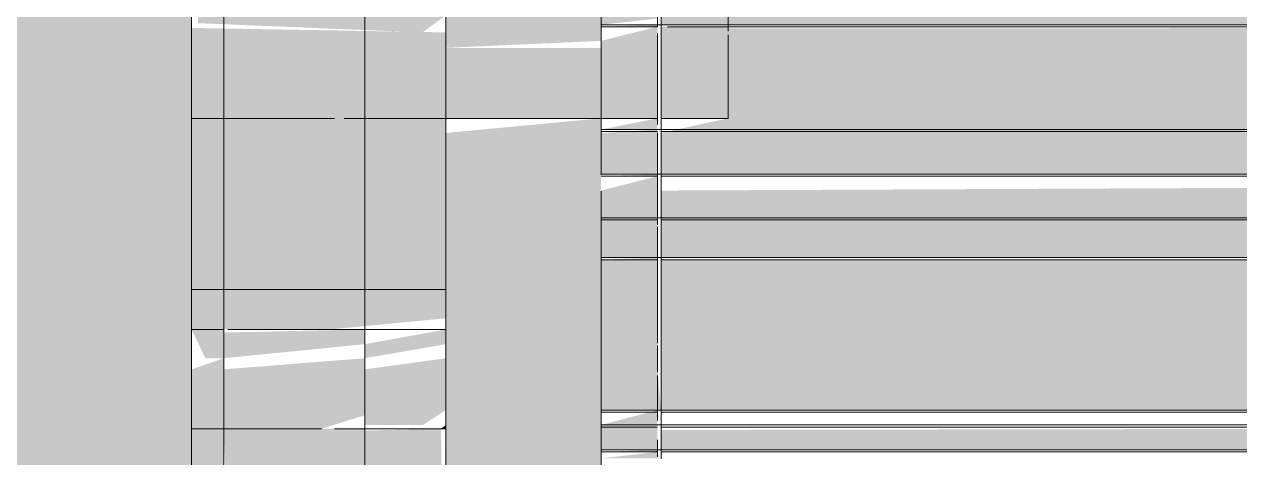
# Model space of a CAD drawing. Header units: metres. Extents: x 147 to 427, y -16 to 162.
# Drawn here: x 201.7562 to 201.79928, y 0.07047 to 0.08583 of the extents above; entities that cross this region are included whole.
import ezdxf

# ---------------------------------------------------------------- set-up
doc = ezdxf.new("R2010")
doc.units = ezdxf.units.M
doc.layers.add('P-SANR-FIXT', color=7, linetype='Continuous', lineweight=5)

# ---------------------------------------------------------------- blocks, each defined once
blk = doc.blocks.new('Bomba Jacuzzi1 - 15B-T 1_1_2CV TRIF_220_380V _1 1_2CV_-2414014-FF')
at = {"layer": 'P-SANR-FIXT', "lineweight": 15, "true_color": 0x181818, "transparency": 33554598}
for points in [[(96.305271, 0.046422), (96.32051, 0.05625), (96.316584, 0.05625), (96.316584, 0.05925), (96.315446, 0.059801), (96.315446, 0.17175), (96.316584, 0.172081), (96.316584, 0.17475), (96.321584, 0.17475), (96.305271, 0.184444), (96.305271, 0.049051)], [(96.323578, 0.085511), (96.324459, 0.086155), (96.324459, 0.1155), (96.315446, 0.1155), (96.315667, 0.085875), (96.323299, 0.085559)], [(96.324459, 0.085), (96.329959, 0.085246), (96.329959, 0.1155), (96.324459, 0.1155), (96.324459, 0.085358)], [(96.331959, 0.08575), (96.331959, 0.085819), (96.329959, 0.08575)], [(96.320319, 0.075018), (96.324459, 0.075414), (96.324459, 0.085547), (96.315446, 0.085705), (96.315446, 0.075018), (96.316732, 0.075018)], [(96.329959, 0.0825), (96.329959, 0.085), (96.324459, 0.085), (96.324459, 0.0825)], [(96.329959, 0.05625), (96.329959, 0.0825), (96.324459, 0.081983), (96.324459, 0.05925), (96.321584, 0.059167), (96.321584, 0.05625)], [(96.352938, 0.07757), (96.441959, 0.077944), (96.441959, 0.07898), (96.332084, 0.07898), (96.332084, 0.07757), (96.336724, 0.07757)], [(96.316584, 0.074), (96.321584, 0.074498), (96.321584, 0.075018), (96.316584, 0.07491), (96.316584, 0.074179)], [(96.320047, 0.0715), (96.321584, 0.071978), (96.321584, 0.074), (96.316584, 0.073604), (96.316584, 0.0715)], [(96.324459, 0.0715), (96.324459, 0.071635), (96.324285, 0.0715)]]:
    blk.add_hatch(color=250, dxfattribs=at).paths.add_polyline_path(points)
h = blk.add_hatch(color=250, dxfattribs=at)
h.paths.add_polyline_path([(96.332084, 0.07898), (96.441959, 0.07898), (96.441959, 0.08045), (96.332084, 0.079941), (96.332084, 0.079039)])
h.paths.add_polyline_path([(96.434006, 0.085819), (96.441959, 0.085819), (96.441959, 0.091255), (96.334459, 0.091109), (96.334459, 0.085819), (96.403243, 0.085819)])
h.paths.add_polyline_path([(96.336724, 0.094932), (96.441959, 0.094932), (96.441959, 0.102755), (96.334459, 0.102755), (96.334459, 0.094932)])
h.paths.add_polyline_path([(96.401579, 0.104623), (96.441959, 0.104623), (96.441959, 0.1155), (96.334459, 0.115238), (96.334459, 0.104623), (96.369151, 0.104623)])
h = blk.add_hatch(color=250, dxfattribs=at)
h.paths.add_polyline_path([(96.334459, 0.085819), (96.334459, 0.091255), (96.332084, 0.091109), (96.332084, 0.085819)])
h.paths.add_polyline_path([(96.334459, 0.094932), (96.334459, 0.102755), (96.332084, 0.102755), (96.332084, 0.094932)])
h.paths.add_polyline_path([(96.334459, 0.104623), (96.334459, 0.11459), (96.332084, 0.114517), (96.332084, 0.104623)])
h.paths.add_polyline_path([(96.329959, 0.104623), (96.331959, 0.104623), (96.331959, 0.10642), (96.329959, 0.10642)])
h = blk.add_hatch(color=250, dxfattribs=at)
h.paths.add_polyline_path([(96.329959, 0.085819), (96.331959, 0.086039), (96.331959, 0.091255), (96.329959, 0.091109), (96.329959, 0.085875)])
h.paths.add_polyline_path([(96.331959, 0.094932), (96.331959, 0.102755), (96.329959, 0.102267), (96.329959, 0.094932), (96.331452, 0.094932)])
h.paths.add_polyline_path([(96.331959, 0.10642), (96.331959, 0.11459), (96.329959, 0.11459), (96.329959, 0.10642)])
at = {"layer": 'P-SANR-FIXT', "lineweight": 15, "true_color": 0xffc600, "transparency": 33554598}
for points in [[(96.331959, 0.085), (96.331959, 0.08575), (96.329959, 0.085246), (96.329959, 0.085)], [(96.426216, 0.080519), (96.441959, 0.080519), (96.441959, 0.08575), (96.334459, 0.085688), (96.334459, 0.0825), (96.332084, 0.081983), (96.332084, 0.080519), (96.401579, 0.080519)], [(96.334459, 0.085), (96.334459, 0.08575), (96.332084, 0.08575), (96.332084, 0.085)], [(96.331959, 0.0825), (96.331959, 0.085), (96.329959, 0.085), (96.329959, 0.0825)], [(96.332084, 0.0825), (96.334459, 0.0825), (96.334459, 0.085), (96.332084, 0.085), (96.332084, 0.08264)], [(96.331959, 0.082106), (96.331959, 0.0825), (96.329959, 0.082106)], [(96.331959, 0.080519), (96.331959, 0.082106), (96.329959, 0.081983), (96.329959, 0.080519)], [(96.331959, 0.08045), (96.331959, 0.080519), (96.329959, 0.08045)], [(96.331959, 0.07898), (96.331959, 0.08045), (96.329959, 0.079941), (96.329959, 0.07898)], [(96.331959, 0.080519), (96.332084, 0.080533), (96.331959, 0.080532)], [(96.331959, 0.077492), (96.331959, 0.07757), (96.329959, 0.077492)], [(96.331959, 0.072164), (96.331959, 0.077492), (96.329959, 0.077492), (96.329959, 0.072164)], [(96.331959, 0.070757), (96.331959, 0.072164), (96.329959, 0.071635), (96.329959, 0.070757)], [(96.331959, 0.070678), (96.331959, 0.070757), (96.329959, 0.070678)]]:
    blk.add_hatch(color=40, dxfattribs=at).paths.add_polyline_path(points)
at = {"layer": 'P-SANR-FIXT', "lineweight": 15, "true_color": 0x181818, "transparency": 33554598}
h = blk.add_hatch(color=250, dxfattribs=at)
h.paths.add_polyline_path([(96.331959, 0.07045), (96.331959, 0.070678), (96.329959, 0.07045)])
h.paths.add_polyline_path([(96.331959, 0.07757), (96.331959, 0.07898), (96.329959, 0.07898), (96.329959, 0.07757)])
at = {"layer": 'P-SANR-FIXT', "lineweight": 15, "true_color": 0xffc600, "transparency": 33554598}
h = blk.add_hatch(color=40, dxfattribs=at)
h.paths.add_polyline_path([(96.357694, 0.070757), (96.432635, 0.070757), (96.432635, 0.071635), (96.332084, 0.071456), (96.332084, 0.070757), (96.352938, 0.070757)])
h.paths.add_polyline_path([(96.401579, 0.072164), (96.441959, 0.072703), (96.441959, 0.077492), (96.332084, 0.077492), (96.332084, 0.072164), (96.39246, 0.072164)])
at = {"layer": 'P-SANR-FIXT', "lineweight": 15, "true_color": 0x181818, "transparency": 33554598}
h = blk.add_hatch(color=250, dxfattribs=at)
h.paths.add_polyline_path([(96.316584, 0.074), (96.316584, 0.075018), (96.315446, 0.075018), (96.315932, 0.074)])
h.paths.add_polyline_path([(96.321584, 0.074), (96.324459, 0.074498), (96.324459, 0.075018), (96.321584, 0.074498), (96.321584, 0.074284)])
h = blk.add_hatch(color=250, dxfattribs=at)
h.paths.add_polyline_path([(96.321584, 0.05925), (96.321584, 0.0715), (96.316584, 0.0715), (96.317102, 0.05925), (96.32051, 0.05925)])
h.paths.add_polyline_path([(96.316584, 0.0715), (96.316584, 0.074), (96.315446, 0.073604), (96.315446, 0.0715)])
h.paths.add_polyline_path([(96.323645, 0.071635), (96.324459, 0.072164), (96.324459, 0.074), (96.321584, 0.073604), (96.321584, 0.071635)])
at = {"layer": 'P-SANR-FIXT', "lineweight": 15, "true_color": 0xffc600, "transparency": 33554598}
h = blk.add_hatch(color=40, dxfattribs=at)
h.paths.add_polyline_path([(96.331959, 0.072164), (96.332084, 0.072164), (96.331959, 0.073604)])
h.paths.add_polyline_path([(96.441959, 0.072164), (96.441959, 0.072703), (96.434006, 0.072164)])
at = {"layer": 'P-SANR-FIXT', "lineweight": 15, "true_color": 0x181818, "transparency": 33554598}
h = blk.add_hatch(color=250, dxfattribs=at)
h.paths.add_polyline_path([(96.321727, 0.05925), (96.324459, 0.05925), (96.324285, 0.0715), (96.321584, 0.071436), (96.321584, 0.05925)])
h.paths.add_polyline_path([(96.316584, 0.05925), (96.316584, 0.0715), (96.315446, 0.0715), (96.315446, 0.05925)])
at = {"layer": 'P-SANR-FIXT', "color": 126, "lineweight": 15, "true_color": 0x0f6868}
for p, q in [((96.316584, 0.1155), (96.316584, 0.073604)), ((96.324459, 0.085111), (96.324459, 0.114489)), ((96.321584, 0.101537), (96.321584, 0.080506)), ((96.315446, 0.0935), (96.315446, 0.085587)), ((96.315446, 0.076432), (96.315446, 0.085705)), ((96.324459, 0.085188), (96.324459, 0.079941)), ((96.324459, 0.0825), (96.329959, 0.0825)), ((96.329959, 0.079922), (96.329959, 0.07898)), ((96.324459, 0.079641), (96.324459, 0.076432)), ((96.329959, 0.07898), (96.332084, 0.07898)), ((96.321584, 0.076955), (96.321584, 0.069408)), ((96.315446, 0.075018), (96.315446, 0.076432)), ((96.315446, 0.076432), (96.316584, 0.076432)), ((96.321584, 0.076432), (96.324459, 0.076432)), ((96.324459, 0.076432), (96.324459, 0.075018)), ((96.316584, 0.075018), (96.315446, 0.075018)), ((96.324459, 0.075018), (96.321584, 0.075018)), ((96.315446, 0.074672), (96.315446, 0.0715)), ((96.324459, 0.072999), (96.324459, 0.074672)), ((96.316584, 0.073604), (96.316584, 0.05625)), ((96.324459, 0.0715), (96.324459, 0.072999)), ((96.315446, 0.05925), (96.315446, 0.071632)), ((96.324459, 0.071632), (96.324459, 0.05925)), ((96.315446, 0.0715), (96.316584, 0.0715)), ((96.321584, 0.0715), (96.324459, 0.0715))]:
    blk.add_line(p, q, dxfattribs=at)
at = {"layer": 'P-SANR-FIXT', "color": 250, "lineweight": 15, "true_color": 0x171b1b}
for p, q in [((96.315446, 0.082632), (96.315446, 0.09733)), ((96.315446, 0.085), (96.315446, 0.085479)), ((96.324459, 0.085358), (96.324459, 0.083624)), ((96.315446, 0.0825), (96.315446, 0.075018)), ((96.316584, 0.0825), (96.32051, 0.0825)), ((96.320847, 0.0825), (96.321584, 0.0825)), ((96.324459, 0.079941), (96.324459, 0.0825)), ((96.315446, 0.075414), (96.315446, 0.082221)), ((96.324459, 0.082221), (96.324459, 0.07956)), ((96.324459, 0.075018), (96.324459, 0.079641)), ((96.324459, 0.07956), (96.324459, 0.075414)), ((96.315446, 0.074672), (96.315446, 0.073819)), ((96.324459, 0.073753), (96.324459, 0.074672)), ((96.316584, 0.073604), (96.316584, 0.072906)), ((96.316584, 0.072689), (96.316584, 0.071226)), ((96.321584, 0.07265), (96.321584, 0.070877))]:
    blk.add_line(p, q, dxfattribs=at)
at = {"layer": 'P-SANR-FIXT', "color": 250, "lineweight": 15, "true_color": 0x171919}
for p, q in [((96.315446, 0.097), (96.315446, 0.085705)), ((96.315446, 0.085), (96.315446, 0.085479)), ((96.315446, 0.085), (96.315446, 0.0825)), ((96.324459, 0.083624), (96.324459, 0.085)), ((96.315446, 0.082221), (96.315446, 0.084841)), ((96.315446, 0.084746), (96.315446, 0.083624)), ((96.324459, 0.084841), (96.324459, 0.08336)), ((96.315446, 0.083624), (96.315446, 0.0825)), ((96.324459, 0.0825), (96.324459, 0.083091)), ((96.324459, 0.082812), (96.324459, 0.082221)), ((96.315446, 0.079941), (96.315446, 0.0825)), ((96.324459, 0.0825), (96.324459, 0.079941)), ((96.315446, 0.082268), (96.315446, 0.079662)), ((96.324459, 0.079662), (96.324459, 0.082268)), ((96.315446, 0.075414), (96.315446, 0.07956)), ((96.315446, 0.079301), (96.315446, 0.07507)), ((96.324459, 0.07956), (96.324459, 0.075414)), ((96.324459, 0.07507), (96.324459, 0.079301)), ((96.316584, 0.075018), (96.315446, 0.075018)), ((96.324459, 0.075018), (96.321935, 0.075018)), ((96.316584, 0.074787), (96.316584, 0.074121))]:
    blk.add_line(p, q, dxfattribs=at)
at = {"layer": 'P-SANR-FIXT', "color": 250, "lineweight": 15, "true_color": 0x143333}
for p, q in [((96.315446, 0.085705), (96.315446, 0.092966)), ((96.324459, 0.092905), (96.324459, 0.085188)), ((96.315446, 0.085111), (96.315446, 0.074672)), ((96.324459, 0.079662), (96.324459, 0.085111)), ((96.315446, 0.083587), (96.315446, 0.075018)), ((96.324459, 0.079941), (96.324459, 0.083587)), ((96.324459, 0.075018), (96.324459, 0.079641)), ((96.324459, 0.074672), (96.324459, 0.079377)), ((96.316584, 0.076432), (96.321584, 0.076432)), ((96.315446, 0.071632), (96.315446, 0.075018)), ((96.321584, 0.075018), (96.316732, 0.075018)), ((96.324459, 0.075018), (96.324459, 0.071632)), ((96.315446, 0.074004), (96.315446, 0.074735)), ((96.324459, 0.074735), (96.324459, 0.074)), ((96.315446, 0.0715), (96.315446, 0.05925)), ((96.316584, 0.0715), (96.320047, 0.0715)), ((96.32051, 0.0715), (96.321584, 0.0715)), ((96.324459, 0.05925), (96.324459, 0.0715))]:
    blk.add_line(p, q, dxfattribs=at)
at = {"layer": 'P-SANR-FIXT', "color": 250, "lineweight": 15, "true_color": 0x162121}
for p, q in [((96.315446, 0.092892), (96.315446, 0.0825)), ((96.315446, 0.091365), (96.315446, 0.083587)), ((96.324459, 0.083587), (96.324459, 0.091365)), ((96.324459, 0.085831), (96.324459, 0.075414)), ((96.315446, 0.075414), (96.315446, 0.085635)), ((96.315446, 0.075018), (96.315446, 0.082632)), ((96.315446, 0.0825), (96.316584, 0.0825)), ((96.321584, 0.0825), (96.324459, 0.0825)), ((96.324459, 0.082632), (96.324459, 0.079941)), ((96.324459, 0.079641), (96.324459, 0.075018)), ((96.315446, 0.075018), (96.315446, 0.074079)), ((96.324459, 0.0715), (96.324459, 0.075018)), ((96.315446, 0.074004), (96.315446, 0.074735)), ((96.324459, 0.074735), (96.324459, 0.074)), ((96.315446, 0.074), (96.315446, 0.0715)), ((96.315446, 0.073753), (96.315446, 0.0715)), ((96.324459, 0.0715), (96.324459, 0.073437)), ((96.316584, 0.071226), (96.316584, 0.064188))]:
    blk.add_line(p, q, dxfattribs=at)
at = {"layer": 'P-SANR-FIXT', "color": 59, "lineweight": 15, "true_color": 0x495b2e}
for p, q in [((96.331959, 0.087166), (96.331959, 0.085749)), ((96.329959, 0.085819), (96.329959, 0.082315)), ((96.329959, 0.085819), (96.329959, 0.085147)), ((96.329959, 0.085819), (96.332084, 0.085819)), ((96.329959, 0.08045), (96.331959, 0.08045)), ((96.331959, 0.080336), (96.331959, 0.078731)), ((96.329959, 0.079921), (96.329959, 0.078978)), ((96.329959, 0.078899), (96.329959, 0.07757)), ((96.329959, 0.078899), (96.331959, 0.078899)), ((96.332084, 0.078899), (96.401062, 0.078899)), ((96.331959, 0.078673), (96.331959, 0.077256)), ((96.329959, 0.07757), (96.329959, 0.072147)), ((96.329959, 0.07757), (96.329959, 0.076982)), ((96.329959, 0.07757), (96.332084, 0.07757)), ((96.329959, 0.070678), (96.331959, 0.070678)), ((96.332084, 0.070678), (96.432635, 0.070678))]:
    blk.add_line(p, q, dxfattribs=at)
at = {"layer": 'P-SANR-FIXT', "color": 4, "lineweight": 15, "true_color": 0x00ffff}
for p, q in [((96.329959, 0.082106), (96.329959, 0.086723)), ((96.329959, 0.082106), (96.329959, 0.080519)), ((96.329959, 0.082106), (96.448959, 0.082106)), ((96.321584, 0.080506), (96.321584, 0.076955)), ((96.329959, 0.080519), (96.448959, 0.080519)), ((96.332084, 0.078129), (96.332084, 0.080232)), ((96.329959, 0.072164), (96.329959, 0.07898)), ((96.332084, 0.07898), (96.448959, 0.07898)), ((96.329959, 0.072164), (96.329959, 0.070757)), ((96.329959, 0.072164), (96.448959, 0.072164)), ((96.329959, 0.063513), (96.329959, 0.070757)), ((96.329959, 0.070757), (96.448959, 0.070757))]:
    blk.add_line(p, q, dxfattribs=at)
at = {"layer": 'P-SANR-FIXT', "color": 63, "lineweight": 15, "true_color": 0xa6d959}
for p, q in [((96.332084, 0.081849), (96.332084, 0.086676)), ((96.332084, 0.085819), (96.448959, 0.085819)), ((96.329959, 0.085147), (96.329959, 0.080519)), ((96.332084, 0.080232), (96.332084, 0.081835)), ((96.332084, 0.071192), (96.332084, 0.078129)), ((96.332084, 0.07757), (96.448959, 0.07757)), ((96.329959, 0.076982), (96.329959, 0.070757)), ((96.332084, 0.071635), (96.448959, 0.071635))]:
    blk.add_line(p, q, dxfattribs=at)
at = {"layer": 'P-SANR-FIXT', "color": 54, "lineweight": 15, "true_color": 0xaba524}
for p, q in [((96.334459, 0.085588), (96.334459, 0.086921)), ((96.329959, 0.082101), (96.329959, 0.080497)), ((96.332084, 0.08045), (96.448959, 0.08045)), ((96.329959, 0.071635), (96.332084, 0.071635))]:
    blk.add_line(p, q, dxfattribs=at)
at = {"layer": 'P-SANR-FIXT', "color": 250, "lineweight": 15, "true_color": 0x171818}
for p, q in [((96.321584, 0.086306), (96.321584, 0.085563)), ((96.316584, 0.085875), (96.316584, 0.084922)), ((96.315446, 0.085), (96.315446, 0.085705)), ((96.315446, 0.085705), (96.315446, 0.085)), ((96.315446, 0.085705), (96.315446, 0.085)), ((96.315446, 0.084841), (96.315446, 0.085635)), ((96.315446, 0.085587), (96.315446, 0.08494)), ((96.315446, 0.085463), (96.315446, 0.084746)), ((96.315446, 0.0825), (96.315446, 0.085)), ((96.315446, 0.085), (96.315446, 0.0825)), ((96.315446, 0.08494), (96.315446, 0.08368)), ((96.316584, 0.084922), (96.316584, 0.083446)), ((96.321584, 0.085128), (96.321584, 0.084455)), ((96.324459, 0.083624), (96.324459, 0.085)), ((96.324459, 0.085), (96.324459, 0.083624)), ((96.324459, 0.08368), (96.324459, 0.08494)), ((96.321584, 0.084455), (96.321584, 0.083873)), ((96.315446, 0.083511), (96.315446, 0.082268)), ((96.316584, 0.083319), (96.316584, 0.08226)), ((96.321584, 0.082814), (96.321584, 0.082107)), ((96.324459, 0.0825), (96.324459, 0.083091)), ((96.324459, 0.083091), (96.324459, 0.0825)), ((96.324459, 0.082268), (96.324459, 0.082915)), ((96.315446, 0.0825), (96.315446, 0.079941)), ((96.324459, 0.079941), (96.324459, 0.0825)), ((96.316584, 0.08226), (96.316584, 0.080089)), ((96.321584, 0.082107), (96.321584, 0.07978)), ((96.315446, 0.07956), (96.315446, 0.076432)), ((96.321584, 0.079441), (96.321584, 0.078558)), ((96.324459, 0.076432), (96.324459, 0.07956)), ((96.316584, 0.079251), (96.316584, 0.077126)), ((96.321584, 0.078154), (96.321584, 0.074723)), ((96.315446, 0.076432), (96.315446, 0.075414)), ((96.315446, 0.076432), (96.316584, 0.076432)), ((96.316584, 0.076432), (96.317419, 0.076432)), ((96.317659, 0.076432), (96.321584, 0.076432)), ((96.321584, 0.076432), (96.324459, 0.076432)), ((96.324459, 0.075414), (96.324459, 0.076432)), ((96.320319, 0.075018), (96.316732, 0.075018)), ((96.321584, 0.075018), (96.32051, 0.075018))]:
    blk.add_line(p, q, dxfattribs=at)
at = {"layer": 'P-SANR-FIXT', "color": 250, "lineweight": 15, "true_color": 0x201f18}
blk.add_line((96.329959, 0.08575), (96.331959, 0.08575), dxfattribs=at)
at = {"layer": 'P-SANR-FIXT', "color": 250, "lineweight": 15, "true_color": 0x211e16}
blk.add_line((96.332084, 0.085081), (96.332084, 0.085738), dxfattribs=at)
at = {"layer": 'P-SANR-FIXT', "color": 250, "lineweight": 15, "true_color": 0x302b16}
for p, q in [((96.332317, 0.08575), (96.334459, 0.08575)), ((96.334459, 0.084746), (96.334459, 0.085444)), ((96.332084, 0.083885), (96.332084, 0.084922)), ((96.331959, 0.084785), (96.331959, 0.083888)), ((96.331959, 0.083482), (96.331959, 0.082583)), ((96.332084, 0.082407), (96.332084, 0.083446))]:
    blk.add_line(p, q, dxfattribs=at)
at = {"layer": 'P-SANR-FIXT', "color": 52, "lineweight": 15, "true_color": 0xe1ba0c}
for p, q in [((96.334459, 0.08575), (96.448959, 0.08575)), ((96.334459, 0.0825), (96.334459, 0.085444)), ((96.332084, 0.0825), (96.334459, 0.0825))]:
    blk.add_line(p, q, dxfattribs=at)
at = {"layer": 'P-SANR-FIXT', "color": 250, "lineweight": 15, "true_color": 0x201e17}
blk.add_line((96.331959, 0.085524), (96.331959, 0.084917), dxfattribs=at)
at = {"layer": 'P-SANR-FIXT', "color": 59, "lineweight": 15, "true_color": 0x5d561a}
for p, q in [((96.331959, 0.085524), (96.331959, 0.082281)), ((96.329959, 0.0825), (96.331959, 0.0825)), ((96.329959, 0.072164), (96.329959, 0.077492)), ((96.329959, 0.077492), (96.329959, 0.074495)), ((96.329959, 0.077492), (96.331959, 0.077492)), ((96.331959, 0.077256), (96.331959, 0.074532)), ((96.329959, 0.074418), (96.329959, 0.072145)), ((96.331959, 0.07445), (96.331959, 0.073506)), ((96.331959, 0.073387), (96.331959, 0.07179))]:
    blk.add_line(p, q, dxfattribs=at)
at = {"layer": 'P-SANR-FIXT', "color": 58, "lineweight": 15, "true_color": 0x5e5013}
for p, q in [((96.334459, 0.085456), (96.334459, 0.085)), ((96.334459, 0.0825), (96.334459, 0.084746))]:
    blk.add_line(p, q, dxfattribs=at)
at = {"layer": 'P-SANR-FIXT', "color": 250, "lineweight": 15, "true_color": 0x322d16}
blk.add_line((96.329959, 0.085), (96.329959, 0.082766), dxfattribs=at)
at = {"layer": 'P-SANR-FIXT', "color": 250, "lineweight": 15, "true_color": 0x302d18}
for p, q in [((96.329959, 0.082766), (96.329959, 0.085)), ((96.329959, 0.084987), (96.329959, 0.082756))]:
    blk.add_line(p, q, dxfattribs=at)
at = {"layer": 'P-SANR-FIXT', "color": 42, "lineweight": 15, "true_color": 0xbfa010}
for p, q in [((96.329959, 0.080519), (96.329959, 0.082106)), ((96.329959, 0.082103), (96.329959, 0.080497)), ((96.331959, 0.081983), (96.331959, 0.080336)), ((96.332084, 0.077492), (96.448959, 0.077492)), ((96.329959, 0.071554), (96.331959, 0.071554)), ((96.332084, 0.071554), (96.432635, 0.071554)), ((96.329959, 0.070757), (96.329959, 0.071456)), ((96.329959, 0.071456), (96.329959, 0.070757)), ((96.331959, 0.071106), (96.331959, 0.070507))]:
    blk.add_line(p, q, dxfattribs=at)
at = {"layer": 'P-SANR-FIXT', "color": 42, "lineweight": 15, "true_color": 0xc69e09}
for p, q in [((96.329959, 0.082036), (96.329959, 0.081309)), ((96.329959, 0.082036), (96.331959, 0.082036)), ((96.329959, 0.08124), (96.329959, 0.080519)), ((96.329959, 0.072084), (96.331959, 0.072084)), ((96.329959, 0.071377), (96.329959, 0.070756))]:
    blk.add_line(p, q, dxfattribs=at)
at = {"layer": 'P-SANR-FIXT', "color": 42, "lineweight": 15, "true_color": 0xc09a09}
for p, q in [((96.331959, 0.081983), (96.331959, 0.080336)), ((96.332084, 0.080232), (96.332084, 0.081721))]:
    blk.add_line(p, q, dxfattribs=at)
at = {"layer": 'P-SANR-FIXT', "color": 40, "lineweight": 15, "true_color": 0xf4c104}
for p, q in [((96.332084, 0.082036), (96.448959, 0.082036)), ((96.332084, 0.072084), (96.432635, 0.072084))]:
    blk.add_line(p, q, dxfattribs=at)
at = {"layer": 'P-SANR-FIXT', "color": 59, "lineweight": 15, "true_color": 0x4b491c}
for p, q in [((96.331959, 0.080336), (96.331959, 0.078731)), ((96.332084, 0.078732), (96.332084, 0.080232))]:
    blk.add_line(p, q, dxfattribs=at)
at = {"layer": 'P-SANR-FIXT', "color": 250, "lineweight": 15, "true_color": 0x292f1f}
for p, q in [((96.331959, 0.078673), (96.331959, 0.077256)), ((96.332084, 0.077295), (96.332084, 0.078674))]:
    blk.add_line(p, q, dxfattribs=at)
at = {"layer": 'P-SANR-FIXT', "color": 58, "lineweight": 15, "true_color": 0x645513}
blk.add_line((96.329959, 0.077492), (96.329959, 0.072164), dxfattribs=at)
at = {"layer": 'P-SANR-FIXT', "color": 49, "lineweight": 15, "true_color": 0x524715}
for p, q in [((96.331959, 0.077256), (96.331959, 0.074532)), ((96.332084, 0.07446), (96.332084, 0.07673)), ((96.331959, 0.07445), (96.331959, 0.073506)), ((96.332084, 0.07196), (96.332084, 0.074367)), ((96.331959, 0.073387), (96.331959, 0.07179))]:
    blk.add_line(p, q, dxfattribs=at)
at = {"layer": 'P-SANR-FIXT', "color": 42, "lineweight": 15, "true_color": 0xb4910a}
for p, q in [((96.331959, 0.071106), (96.331959, 0.070507)), ((96.332084, 0.070435), (96.332084, 0.071178))]:
    blk.add_line(p, q, dxfattribs=at)

msp = doc.modelspace()

# ---------------------------------------------------------------- block references
at = {"layer": 'P-SANR-FIXT', "color": 126, "lineweight": 15, "true_color": 0x0f6868}
msp.add_blockref('Bomba Jacuzzi1 - 15B-T 1_1_2CV TRIF_220_380V _1 1_2CV_-2414014-FF', (105.446682, 0), dxfattribs=at)

doc.saveas('drawing.dxf')
